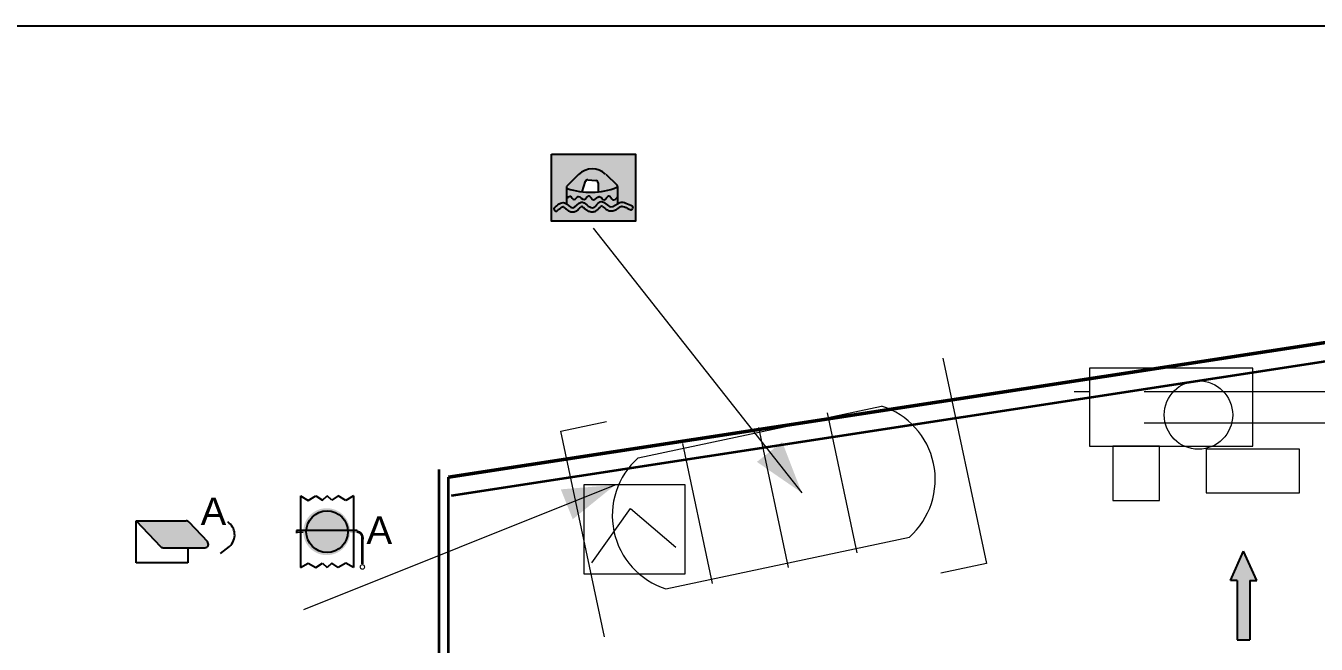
# Model space of a CAD drawing. Header units: millimetres. Extents: x -8500 to 134500, y -68500 to 34500.
# Drawn here: x 20812 to 29107, y -5973 to -2000 of the extents above; entities that cross this region are included whole.
import ezdxf

# ---------------------------------------------------------------- set-up
doc = ezdxf.new("R2010")
doc.units = ezdxf.units.MM
for name, color, linetype, lineweight in [('DETAIL', 9, 'Continuous', 13), ('HULL', 7, 'Continuous', 50), ('LEADER', 6, 'Continuous', 13), ('STRUCT', 7, 'Continuous', 35), ('SYM-FF', 1, 'Continuous', 18), ('SYM-LSA', 3, 'Continuous', 18)]:
    doc.layers.add(name, color=color, linetype=linetype, lineweight=lineweight)
for name, color, linetype in [('dotted', 140, 'Continuous'), ('HATCH', 1, 'Continuous'), ('INER2', 151, 'Continuous'), ('SYMBOL', 31, 'Continuous'), ('VENT', 210, 'Continuous')]:
    doc.layers.add(name, color=color, linetype=linetype)
doc.styles.add('ARIAL', font='arial.ttf')
picture_1 = doc.add_image_def('image2.png', size_in_pixel=(975, 900))

# ---------------------------------------------------------------- blocks, each defined once
blk = doc.blocks.new('AV')
at = {"layer": 'HATCH'}
blk.add_hatch(color=5, dxfattribs=at).paths.add_polyline_path([(6018.552, -5952.493, 0.205997), (6018.524, -5952.481), (6017.989, -5952.481), (6018.249, -5952.755, 0.205997), (6018.277, -5952.768), (6018.722, -5952.768, 0.657476), (6018.75, -5952.702)])
at = {"layer": 'dotted', "color": 6}
for p, q in [((6017.996, -5952.48), (6018.255, -5952.754)), ((6017.996, -5952.48), (6018.53, -5952.48)), ((6017.996, -5952.929), (6017.996, -5952.48)), ((6018.559, -5952.492), (6018.756, -5952.701)), ((6018.283, -5952.767), (6018.728, -5952.767)), ((6018.547, -5952.767), (6018.547, -5952.929)), ((6018.896, -5952.827), (6018.993, -5952.753)), ((6018.547, -5952.929), (6017.996, -5952.929))]:
    blk.add_line(p, q, dxfattribs=at)
blk.add_lwpolyline([(6018.896, -5952.827), (6018.993, -5952.753)], dxfattribs=at)
for centre, radius, start, end in [((6018.53, -5952.519), 0.0387, 43.4403, 90), ((6018.884, -5952.63), 0.164, 311.7236, 57.1221), ((6018.283, -5952.728), 0.0387, 223.4403, 270), ((6018.728, -5952.728), 0.0387, 270, 43.4403)]:
    blk.add_arc(centre, radius, start, end, dxfattribs=at)
at = {"layer": 'dotted', "color": 6, "style": 'ARIAL'}
blk.add_text('A', height=0.294, dxfattribs=at).set_placement((6018.684, -5952.525))
blk = doc.blocks.new('FPR-ACC.SPACES VENTILATION FIRE DUMPING_FLAP')
at = {"layer": 'INER2'}
h = blk.add_hatch(color=5, dxfattribs=at)
h.paths.add_polyline_path([(0.5365, 0.1476, 0.395683), (0.3892, 0.0094), (0.5365, 0.0094)])
h.paths.add_polyline_path([(0.6838, 0.0094, 0.395683), (0.5365, 0.1476), (0.5365, 0.0094)])
h.paths.add_polyline_path([(0.5365, -0.0094), (0.5365, -0.1476, 0.395683), (0.6838, -0.0094)])
h.paths.add_polyline_path([(0.5365, -0.0094), (0.3892, -0.0094, 0.395683), (0.5365, -0.1476)])
at = {"layer": 'SYMBOL'}
h = blk.add_hatch(color=256, dxfattribs=at)
h.paths.add_polyline_path([(0.5365, 0.1664), (0.5365, 0.1476, -0.414214), (0.6841, 0), (0.7029, 0, 0.414214)])
h.paths.add_polyline_path([(0.5365, 0.1476), (0.5365, 0.1664, 0.414214), (0.3702, 0), (0.3889, 0, -0.414214)])
h.paths.add_polyline_path([(0.3889, 0), (0.3702, 0, 0.414214), (0.5365, -0.1664), (0.5365, -0.1476, -0.414214)])
h.paths.add_polyline_path([(0.7029, 0), (0.6841, 0, -0.414214), (0.5365, -0.1476), (0.5365, -0.1664, 0.414214)])
h = blk.add_hatch(color=256, dxfattribs=at)
h.paths.add_polyline_path([(0.5365, 0.0094), (0.3892, 0.0094, 0.015921), (0.3889, 0), (0.5365, 0)])
h.paths.add_polyline_path([(0.3704, 0.0094), (0.3487, 0.0094), (0.3487, 0), (0.3702, 0, -0.014121)])
h.paths.add_polyline_path([(0.3487, 0.0094), (0.3201, 0.0094), (0.3201, 0), (0.3487, 0)])
h.paths.add_polyline_path([(0.6838, 0.0094), (0.5365, 0.0094), (0.5365, 0), (0.6841, 0, 0.015921)])
h.paths.add_polyline_path([(0.7244, 0.0094), (0.7027, 0.0094, -0.014121), (0.7029, 0), (0.7244, 0)])
h.paths.add_polyline_path([(0.7488, 0.0094), (0.7244, 0.0094), (0.7244, 0), (0.7488, 0)])
h = blk.add_hatch(color=256, dxfattribs=at)
h.paths.add_polyline_path([(0.778, 0), (0.7488, 0), (0.7488, -0.0094, -0.414214), (0.78, -0.0407), (0.7988, -0.0407, 0.24158)])
h.paths.add_polyline_path([(0.7488, 0.0094), (0.7488, 0), (0.778, 0, 0.156931)])
h = blk.add_hatch(color=256, dxfattribs=at)
h.paths.add_polyline_path([(0.3487, 0), (0.3201, 0), (0.3201, -0.0094), (0.3487, -0.0094)])
h.paths.add_polyline_path([(0.3702, 0), (0.3487, 0), (0.3487, -0.0094), (0.3704, -0.0094, -0.014121)])
blk.add_hatch(color=256, dxfattribs=at).paths.add_polyline_path([(0.5365, 0), (0.3889, 0, 0.015921), (0.3892, -0.0094), (0.5365, -0.0094)])
h = blk.add_hatch(color=256, dxfattribs=at)
h.paths.add_polyline_path([(0.6841, 0), (0.5365, 0), (0.5365, -0.0094), (0.6838, -0.0094, 0.015921)])
h.paths.add_polyline_path([(0.7244, 0), (0.7029, 0, -0.014121), (0.7027, -0.0094), (0.7244, -0.0094)])
h.paths.add_polyline_path([(0.7488, 0), (0.7244, 0), (0.7244, -0.0094), (0.7488, -0.0094)])
h = blk.add_hatch(color=256, dxfattribs=at)
h.paths.add_polyline_path([(0.7693, -0.2499, 1), (0.8096, -0.2499, 1)])
h.paths.add_polyline_path([(0.8015, -0.2499, -1), (0.7773, -0.2499, -1)])
at = {"layer": 'dotted', "color": 6}
for p, q in [((0.3513, 0.255), (0.3513, -0.255)), ((0.3513, 0.255), (0.4055, 0.222)), ((0.4055, 0.222), (0.4598, 0.255)), ((0.4598, 0.255), (0.5066, 0.2238)), ((0.5066, 0.2238), (0.5392, 0.255)), ((0.5717, 0.2238), (0.5392, 0.255)), ((0.6185, 0.255), (0.5717, 0.2238)), ((0.6728, 0.222), (0.6185, 0.255)), ((0.727, 0.255), (0.6728, 0.222)), ((0.727, 0.255), (0.727, -0.255)), ((0.3227, 0.0094), (0.3227, -0.0094)), ((0.7514, 0.0094), (0.3227, 0.0094)), ((0.3513, -0.255), (0.4055, -0.222)), ((0.4055, -0.222), (0.4598, -0.255)), ((0.4598, -0.255), (0.5066, -0.2238)), ((0.5066, -0.2238), (0.5392, -0.255)), ((0.5717, -0.2238), (0.5392, -0.255)), ((0.6185, -0.255), (0.5717, -0.2238)), ((0.6728, -0.222), (0.6185, -0.255)), ((0.727, -0.255), (0.6728, -0.222))]:
    blk.add_line(p, q, dxfattribs=at)
blk.add_circle((0.5392, 0), 0.1476, dxfattribs=at)
at = {"layer": 'SYMBOL'}
blk.add_line((0.78, -0.0456), (0.7988, -0.0456), dxfattribs=at)
at = {"layer": 'SYMBOL', "const_width": 0.0188}
blk.add_lwpolyline([(0.7894, -0.0407), (0.7894, -0.2297)], dxfattribs=at)
at = {"layer": 'INER2', "color": 6, "xscale": 0.66362073343725, "yscale": 0.66362073343725}
blk.add_blockref('AV', (-3994.481, 3950.2659), dxfattribs=at)
at = {"layer": 'dotted', "color": 6, "style": 'ARIAL'}
blk.add_text('A', height=0.1951, dxfattribs=at).set_placement((0.8185, -0.0864))
blk = doc.blocks.new('LRAFT')
at = {"layer": 'INER2'}
h = blk.add_hatch(color=80, dxfattribs=at)
h.paths.add_polyline_path([(-2246.805, -996.113), (-2248.101, -996.113), (-2248.101, -997.145), (-2246.805, -997.145)])
h.paths.add_polyline_path([(-2247.38, -996.695), (-2247.381, -996.554, 0.382715), (-2247.413, -996.519), (-2247.538, -996.506, 0.35777), (-2247.576, -996.531), (-2247.625, -996.693, 0.056066)])
edge = h.paths.add_edge_path()
at = {"layer": 'dotted', "color": 6}
for p, q in [((-2247.679, -996.425), (-2247.861, -996.607)), ((-2247.623, -996.692), (-2247.574, -996.53)), ((-2247.537, -996.505), (-2247.411, -996.517)), ((-2247.261, -996.42), (-2247.083, -996.59)), ((-2247.866, -996.625), (-2247.866, -996.877)), ((-2247.379, -996.552), (-2247.378, -996.694)), ((-2247.077, -996.608), (-2247.077, -996.873)), ((-2246.841, -996.933), (-2246.849, -996.956)), ((-2248.056, -996.966), (-2248.041, -996.985))]:
    blk.add_line(p, q, dxfattribs=at)
blk.add_lwpolyline([(-2248.099, -996.112), (-2246.803, -996.112), (-2246.803, -997.143), (-2248.099, -997.143)], close=True, dxfattribs=at)
for centre, radius, start, end in [((-2247.468, -996.637), 0.299, 46.4638, 134.9802), ((-2247.54, -996.541), 0.0355, 84.3946, 163.1373), ((-2247.415, -996.553), 0.0355, 0.6242, 84.3946), ((-2247.847, -996.621), 0.0194, 134.9802, 250.8657), ((-2247.494, -995.602), 1.097, 250.8657, 291.6447), ((-2247.096, -996.604), 0.0194, 291.6447, 46.4638), ((-2248.041, -996.954), 0.0194, 130.2722, 218.5489), ((-2247.628, -996.938), 0.0194, 55.0275, 131.745), ((-2247.323, -996.931), 0.0194, 52.3182, 133.5506), ((-2246.86, -996.927), 0.0194, 341.1811, 67.8003), ((-2248.026, -996.973), 0.0194, 218.5489, 310.2185), ((-2246.867, -996.949), 0.0194, 248.055, 341.1811)]:
    blk.add_arc(centre, radius, start, end, dxfattribs=at)
for points, knots in [([(-2248.053, -996.939), (-2248.006, -996.899), (-2247.901, -996.796), (-2247.765, -997.012), (-2247.632, -996.759), (-2247.468, -997.032), (-2247.332, -996.758), (-2247.187, -996.991), (-2247.034, -996.8), (-2246.916, -996.883), (-2246.852, -996.909)], [0.14594, 0.14594, 0.14594, 0.14594, 1.555146, 2.764062, 4.029329, 5.571811, 6.913539, 8.254851, 9.490183, 11.086269, 11.086269, 11.086269, 11.086269]), ([(-2248.013, -996.988), (-2248.006, -996.981), (-2247.998, -996.974), (-2247.978, -996.958), (-2247.966, -996.948), (-2247.945, -996.932), (-2247.935, -996.926), (-2247.922, -996.921), (-2247.919, -996.92), (-2247.916, -996.92), (-2247.916, -996.92), (-2247.916, -996.92), (-2247.915, -996.92), (-2247.911, -996.922), (-2247.909, -996.924), (-2247.897, -996.932), (-2247.885, -996.943), (-2247.86, -996.964), (-2247.849, -996.973), (-2247.824, -996.989), (-2247.812, -996.995), (-2247.788, -997.001), (-2247.777, -997.003), (-2247.755, -997.002), (-2247.744, -996.999), (-2247.726, -996.993), (-2247.718, -996.988), (-2247.696, -996.975), (-2247.684, -996.964), (-2247.663, -996.944), (-2247.654, -996.935), (-2247.644, -996.926), (-2247.643, -996.925), (-2247.641, -996.923)], [0.140561, 0.140561, 0.140561, 0.140561, 0.355854, 0.355854, 0.711709, 0.711709, 1.058394, 1.058394, 1.345615, 1.345615, 1.52877, 1.52877, 1.66258, 1.66258, 1.79639, 1.79639, 2.170161, 2.170161, 2.441515, 2.441515, 2.634046, 2.634046, 2.755156, 2.755156, 2.876265, 2.876265, 2.997375, 2.997375, 3.270474, 3.270474, 3.543573, 3.543573, 3.595123, 3.595123, 3.595123, 3.595123]), ([(-2247.617, -996.922), (-2247.615, -996.923), (-2247.614, -996.924), (-2247.604, -996.932), (-2247.595, -996.939), (-2247.574, -996.956), (-2247.56, -996.967), (-2247.533, -996.984), (-2247.519, -996.991), (-2247.493, -996.999), (-2247.482, -997.001), (-2247.461, -997.001), (-2247.451, -996.999), (-2247.433, -996.994), (-2247.425, -996.991), (-2247.401, -996.978), (-2247.389, -996.968), (-2247.366, -996.947), (-2247.357, -996.937), (-2247.344, -996.924), (-2247.34, -996.921), (-2247.337, -996.917)], [4.540482, 4.540482, 4.540482, 4.540482, 4.603957, 4.603957, 4.851654, 4.851654, 5.157242, 5.157242, 5.391675, 5.391675, 5.52775, 5.52775, 5.639034, 5.639034, 5.750318, 5.750318, 6.018557, 6.018557, 6.286797, 6.286797, 6.412218, 6.412218, 6.412218, 6.412218]), ([(-2247.311, -996.916), (-2247.309, -996.918), (-2247.307, -996.92), (-2247.296, -996.928), (-2247.287, -996.936), (-2247.265, -996.953), (-2247.253, -996.962), (-2247.229, -996.975), (-2247.219, -996.98), (-2247.195, -996.986), (-2247.181, -996.988), (-2247.156, -996.986), (-2247.145, -996.983), (-2247.115, -996.973), (-2247.1, -996.964), (-2247.073, -996.946), (-2247.061, -996.938), (-2247.041, -996.924), (-2247.032, -996.92), (-2247.024, -996.916), (-2247.022, -996.916), (-2247.017, -996.915), (-2247.014, -996.915), (-2247.002, -996.915), (-2246.989, -996.918), (-2246.957, -996.93), (-2246.938, -996.939), (-2246.904, -996.955), (-2246.89, -996.961), (-2246.875, -996.968)], [7.44191, 7.44191, 7.44191, 7.44191, 7.51624, 7.51624, 7.765443, 7.765443, 8.027725, 8.027725, 8.185014, 8.185014, 8.347804, 8.347804, 8.510595, 8.510595, 8.820427, 8.820427, 9.130259, 9.130259, 9.440092, 9.440092, 9.60975, 9.60975, 9.779409, 9.779409, 10.27371, 10.27371, 10.768011, 10.768011, 11.096382, 11.096382, 11.096382, 11.096382])]:
    blk.add_open_spline(points, degree=3, knots=knots, dxfattribs=at)
blk.add_spline([(-2247.866, -996.799), (-2247.811, -996.761), (-2247.747, -996.809), (-2247.684, -996.766), (-2247.593, -996.811), (-2247.521, -996.754), (-2247.449, -996.817), (-2247.36, -996.764), (-2247.286, -996.816), (-2247.212, -996.752), (-2247.151, -996.816), (-2247.077, -996.77)], degree=3, dxfattribs=at)
blk = doc.blocks.new('FPR-INFLATABLE LIFE RAFT')
at = {"layer": 'dotted', "color": 1, "xscale": 0.45989954711139, "yscale": 0.45989954711139}
blk.add_blockref('LRAFT', (1033.6023, 458.3488), dxfattribs=at)
blk = doc.blocks.new('arro')
at = {"layer": 'INER2'}
blk.add_hatch(color=80, dxfattribs=at).paths.add_polyline_path([(1721.956, -4085.057), (1721.956, -4085.164), (1721.044, -4085.164), (1721.043, -4085.359), (1721.956, -4085.359), (1721.956, -4085.465), (1722.413, -4085.261)])
at = {"layer": 'dotted', "color": 6}
for p, q in [((1721.957, -4085.164), (1721.044, -4085.164)), ((1721.044, -4085.164), (1721.044, -4085.359)), ((1721.957, -4085.164), (1721.957, -4085.057)), ((1721.957, -4085.057), (1722.413, -4085.261)), ((1721.957, -4085.359), (1721.044, -4085.359)), ((1721.957, -4085.465), (1722.413, -4085.261)), ((1721.957, -4085.359), (1721.957, -4085.465))]:
    blk.add_line(p, q, dxfattribs=at)
blk = doc.blocks.new('FPR-PRIMARY MEANS OF ESCAPE')
at = {"layer": 'VENT', "color": 1, "xscale": 0.45989954711139, "yscale": 0.45989954711139}
blk.add_blockref('arro', (-791.822, 1878.8097), dxfattribs=at)

msp = doc.modelspace()

# ---------------------------------------------------------------- hatches: boundary and pattern name
at = {"layer": 'LEADER'}
h = msp.add_hatch(color=7, dxfattribs=at)
h.dxf.hatch_style = 1
h.paths.add_polyline_path([(25800, -5000), (25674.2, -4673.4), (25511.8, -4801.4)])
h = msp.add_hatch(color=7, dxfattribs=at)
h.dxf.hatch_style = 1
h.paths.add_polyline_path([(24600, -4950), (24251.1, -4978.1), (24328, -5170.2)])

# ---------------------------------------------------------------- linework, layer by layer
at = {"layer": 'DETAIL'}
for p, q in [((26707.5, -4134.3), (26988.2, -5454.8)), ((28700, -4200), (27650, -4200)), ((27650, -4200), (27650, -4700)), ((28700, -4700), (28700, -4200)), ((27550, -4350), (27650, -4350)), ((28000, -4350), (32050, -4350)), ((24748.1, -4775.7), (26313.1, -4443.1)), ((24251.8, -4605.2), (24545.2, -4542.8)), ((26155.8, -5386.4), (25964.5, -4486.5)), ((28000, -4550), (32050, -4550)), ((24532.5, -5925.7), (24251.8, -4605.2)), ((25715.6, -5479.9), (25524.4, -4580.1)), ((25226.6, -5583.9), (25035.3, -4684)), ((27650, -4700), (28700, -4700)), ((28100, -4700), (27800, -4700)), ((27800, -4700), (27800, -5050)), ((28100, -5050), (28100, -4700)), ((29000, -4720), (28400, -4720)), ((28400, -4720), (28400, -5000)), ((29000, -5000), (29000, -4720)), ((25050, -4950), (24400, -4950)), ((24400, -4950), (24400, -5520)), ((25050, -5520), (25050, -4950)), ((27800, -5050), (28100, -5050)), ((28400, -5000), (29000, -5000)), ((24450, -5450), (24700, -5100)), ((24700, -5100), (24990, -5350)), ((24926.9, -5616.9), (26491.9, -5284.3)), ((26988.2, -5454.8), (26694.8, -5517.2)), ((24400, -5520), (25050, -5520))]:
    msp.add_line(p, q, dxfattribs=at)
msp.add_circle((28350, -4500), 220, dxfattribs=at)
for centre, start, end in [((26163.1, -4914.6), 311.65296, 72.34704), ((25076.9, -5145.4), 131.65296, 252.34704)]:
    msp.add_arc(centre, 494.8, start, end, dxfattribs=at)
at = {"layer": 'HULL'}
msp.add_line((23530, -4900), (29592.5, -3968.5), dxfattribs=at)
at = {"layer": 'LEADER'}
for p, q in [((24460, -3300), (25800, -5000)), ((22600, -5750), (24600, -4950))]:
    msp.add_line(p, q, dxfattribs=at)
at = {"layer": 'STRUCT'}
for p, q in [((23548.2, -5018.6), (29610.7, -4087.1)), ((23470, -9000), (23470, -4850)), ((23530, -9000), (23530, -4900))]:
    msp.add_line(p, q, dxfattribs=at)

# ---------------------------------------------------------------- block references
at = {"layer": 'SYM-FF', "xscale": 906.54, "yscale": 906.54}
msp.add_blockref('FPR-ACC.SPACES VENTILATION FIRE DUMPING_FLAP', (22260, -5250), dxfattribs=at)
at = {"layer": 'SYM-LSA', "xscale": 906.54, "yscale": 906.54}
msp.add_blockref('FPR-INFLATABLE LIFE RAFT', (24460, -3040), dxfattribs=at)
at = {"layer": 'SYM-LSA', "xscale": 906.54, "yscale": 906.54, "rotation": 90}
msp.add_blockref('FPR-PRIMARY MEANS OF ESCAPE', (28640, -5660), dxfattribs=at)

# ---------------------------------------------------------------- pictures from other files: only their frames are drawn
at = {"layer": '0-REFERENCE-IMAGE'}
image = msp.add_image(picture_1, insert=(20000, -20000), size_in_units=(19500, 18000), dxfattribs=dict(at, fade=50))

doc.saveas('drawing.dxf')
